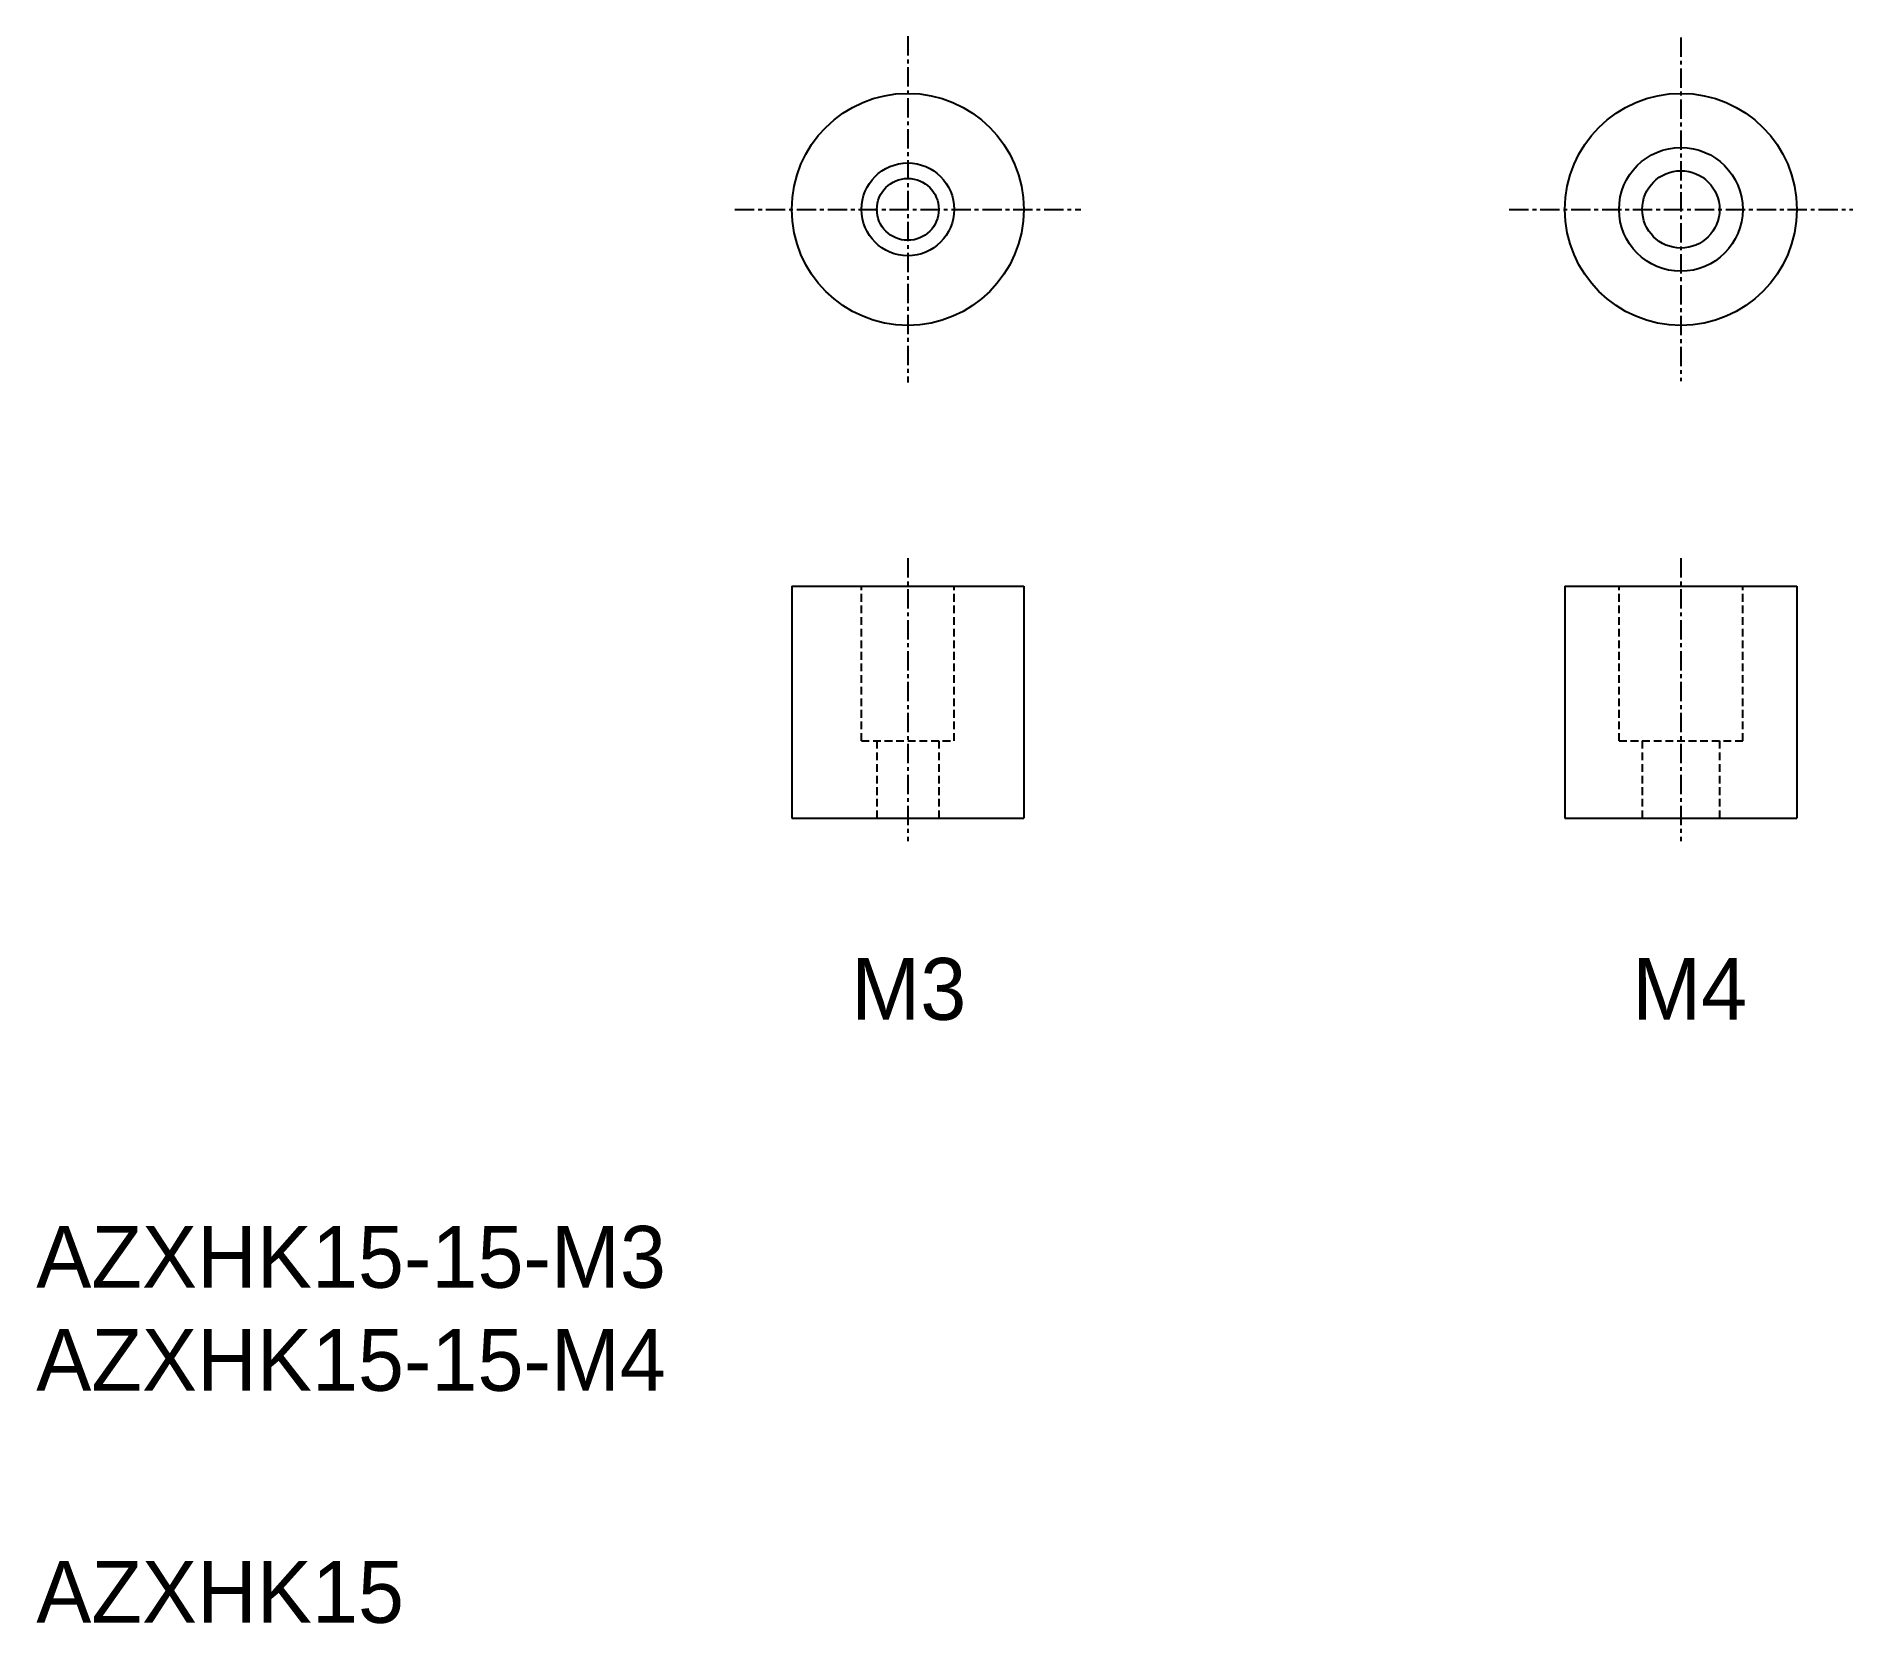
# Model space of a CAD drawing. Extents: x 10 to 128, y 13 to 115.
import ezdxf

# ---------------------------------------------------------------- set-up
doc = ezdxf.new("R2010")
doc.units = 0
doc.linetypes.add('CENTER', pattern=[2, 1.25, -0.25, 0.25, -0.25])
doc.linetypes.add('DASHED', pattern=[0.75, 0.5, -0.25])
doc.layers.get('0').update_dxf_attribs({"linetype": 'CONTINUOUS'})
doc.layers.add('CENTER', color=1, linetype='CENTER')

msp = doc.modelspace()

# ---------------------------------------------------------------- linework, layer by layer
at = {"color": 7, "linetype": 'CONTINUOUS'}
for p, q in [((58.96, 79.88), (73.96, 79.88)), ((58.96, 79.88), (58.96, 64.88)), ((73.96, 79.88), (73.96, 64.88)), ((108.96, 79.88), (123.96, 79.88)), ((108.96, 79.88), (108.96, 64.88)), ((123.96, 79.88), (123.96, 64.88)), ((58.96, 64.88), (73.96, 64.88)), ((108.96, 64.88), (123.96, 64.88))]:
    msp.add_line(p, q, dxfattribs=at)
at = {"color": 3, "linetype": 'DASHED'}
for p, q in [((62.71, 79.88), (62.71, 79.88)), ((63.46, 69.88), (63.46, 79.88)), ((66.46, 79.88), (66.46, 79.88)), ((69.46, 69.88), (69.46, 79.88)), ((112.46, 69.88), (112.46, 79.88)), ((120.46, 69.88), (120.46, 79.88)), ((63.46, 69.88), (69.46, 69.88)), ((64.46, 69.88), (64.46, 64.88)), ((68.46, 69.88), (68.46, 64.88)), ((112.46, 69.88), (120.46, 69.88)), ((113.96, 69.88), (113.96, 64.88)), ((113.96, 69.88), (113.96, 64.88)), ((118.96, 69.88), (118.96, 64.88))]:
    msp.add_line(p, q, dxfattribs=at)
at = {"color": 7, "linetype": 'CONTINUOUS'}
for centre, radius in [((66.46, 104.24), 7.5), ((116.46, 104.24), 7.5), ((116.46, 104.24), 4), ((66.46, 104.24), 3), ((66.46, 104.24), 2), ((116.46, 104.24), 2.5)]:
    msp.add_circle(centre, radius, dxfattribs=at)
at = {"layer": 'CENTER', "color": 1, "linetype": 'CENTER'}
for p, q in [((66.46, 115.43), (66.46, 93.06)), ((116.46, 115.35), (116.46, 93.14)), ((55.28, 104.24), (77.65, 104.24)), ((105.36, 104.24), (127.57, 104.24)), ((66.46, 81.69), (66.46, 63.39)), ((116.46, 81.69), (116.46, 63.39))]:
    msp.add_line(p, q, dxfattribs=at)

# ---------------------------------------------------------------- texts
at = {"color": 7, "linetype": 'CONTINUOUS'}
for s, p in [('M3', (62.81, 51.85)), ('M4', (113.31, 51.85)), ('AZXHK15-15-M3', (10.09, 34.53)), ('AZXHK15-15-M4', (10.09, 27.87)), ('AZXHK15', (10.09, 12.87))]:
    msp.add_text(s, height=4, dxfattribs=at).set_placement(p)

doc.saveas('drawing.dxf')
